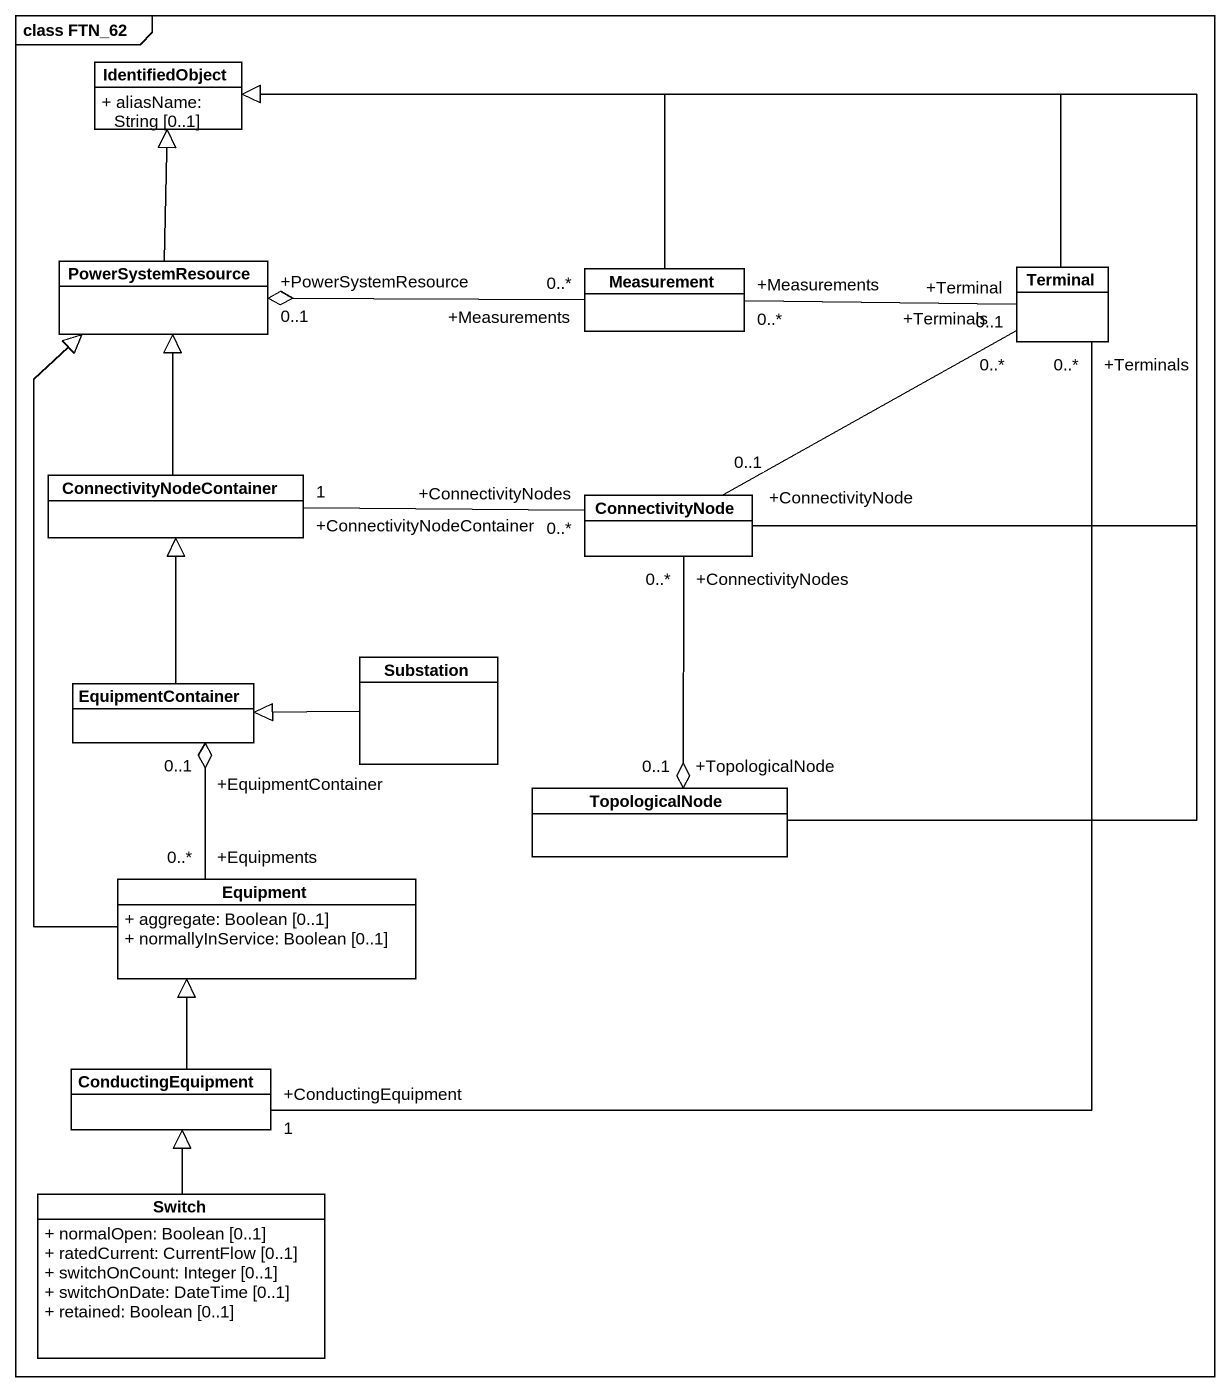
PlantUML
@startuml
mainframe class FTN_62
hide circle
hide empty members
skinparam classAttributeIconSize 0
class IdentifiedObject {
  + aliasName: String [0..1]
}
class PowerSystemResource
class Measurement
class Terminal
class ConnectivityNodeContainer
class ConnectivityNode
class EquipmentContainer
class Substation
class TopologicalNode
class Equipment {
  + aggregate: Boolean [0..1]
  + normallyInService: Boolean [0..1]
}
class ConductingEquipment
class Switch {
  + normalOpen: Boolean [0..1]
  + ratedCurrent: CurrentFlow [0..1]
  + switchOnCount: Integer [0..1]
  + switchOnDate: DateTime [0..1]
  + retained: Boolean [0..1]
}
PowerSystemResource -up-|> IdentifiedObject
PowerSystemResource "+PowerSystemResource\n0..1" o-right- "+Measurements\n0..*" Measurement
Measurement -left-|> IdentifiedObject
Measurement "+Measurements\n0..*" -right- "+Terminal\n0..1" Terminal
Terminal -left-|> IdentifiedObject
Terminal "+Terminals\n0..*" -left- "+ConnectivityNode\n0..1" ConnectivityNode
Terminal "+Terminals\n0..*" -- "+ConductingEquipment\n1" ConductingEquipment
ConnectivityNodeContainer -up-|> PowerSystemResource
ConnectivityNode -up-|> IdentifiedObject
ConnectivityNode "+ConnectivityNodes\n0..*" -left- "+ConnectivityNodeContainer\n1" ConnectivityNodeContainer
ConnectivityNode "+ConnectivityNodes\n0..*" --o "+TopologicalNode\n0..1" TopologicalNode
EquipmentContainer -up-|> ConnectivityNodeContainer
EquipmentContainer "+EquipmentContainer\n0..1" o-- "+Equipments\n0..*" Equipment
Substation -left-|> EquipmentContainer
TopologicalNode -up-|> IdentifiedObject
Equipment -up-|> PowerSystemResource
ConductingEquipment -up-|> Equipment
Switch -up-|> ConductingEquipment
@enduml
